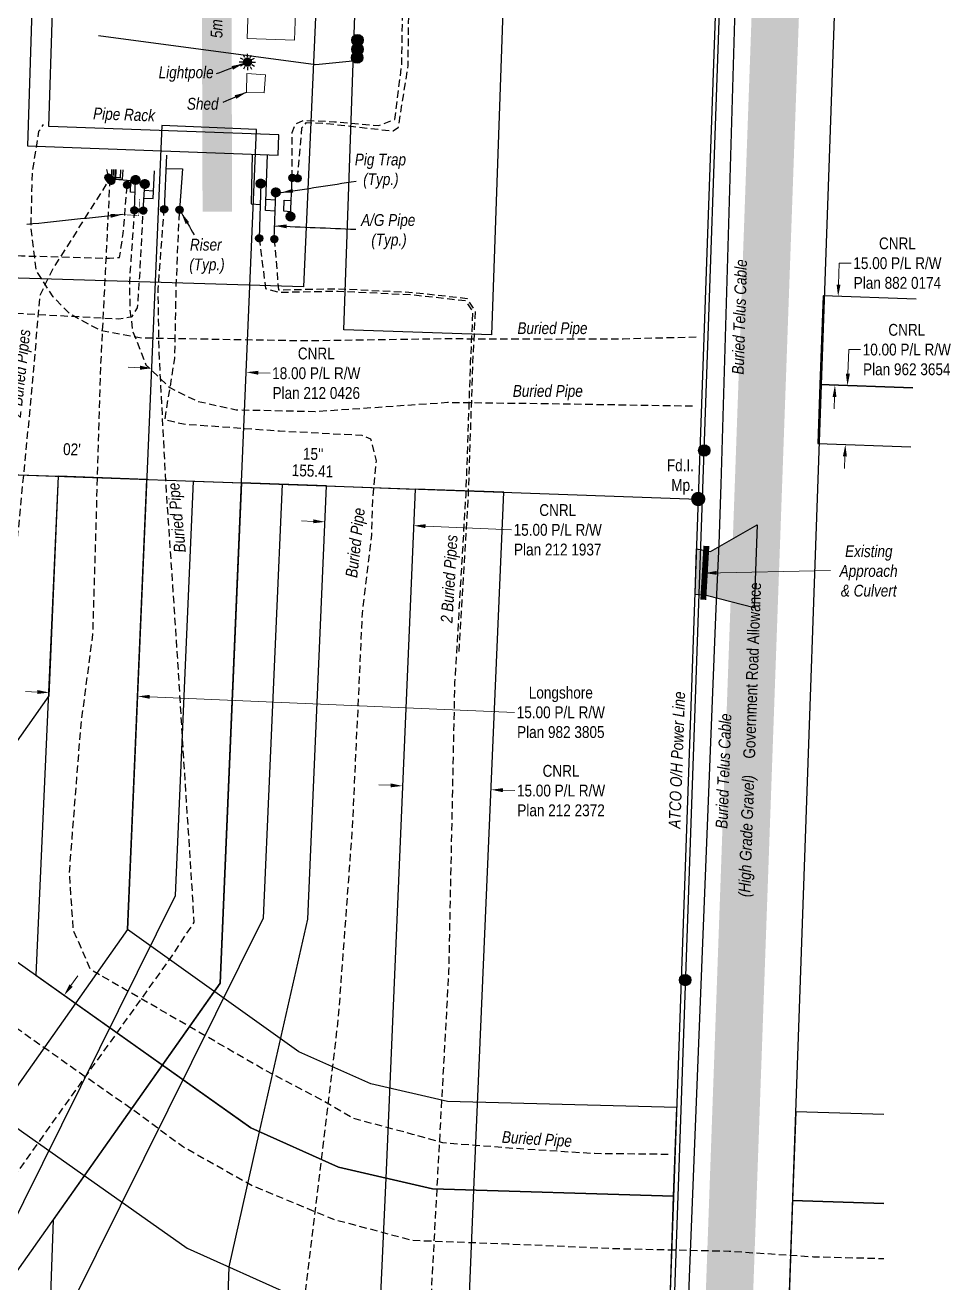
# Model space of a CAD drawing. Extents: x 338216 to 346362, y 6125251 to 6136161.
# Drawn here: x 345277 to 346059, y 6134146 to 6135209 of the extents above; entities that cross this region are included whole.
import ezdxf
from ezdxf.enums import TextEntityAlignment as Align

# ---------------------------------------------------------------- set-up
doc = ezdxf.new("R2010")
doc.units = 0
doc.header["$LTSCALE"] = 5
doc.header["$PDSIZE"] = 0.5
doc.linetypes.add('POWERLINE5', pattern=[7.8, 2.4, -0.6, 0.6, -0.6, 0.6, -0.6, 2.4])
doc.linetypes.add('UG_PIPE', pattern=[1.875, 1.25, -0.625])
doc.layers.get('Defpoints').update_dxf_attribs({"color": 9})
for name, color, linetype in [('AS-CABLE', 224, 'foc-CABLE'), ('AS-FENCE', 48, 'foc-FENCE'), ('AS-PIPE-AG', 44, 'Continuous'), ('AS-PIPE-UG', 44, 'UG_PIPE'), ('AS-PIPE-UG-T', 44, 'Continuous'), ('AS-POWER', 104, 'foc-POWER'), ('AS-POWER-EXISTING', 72, 'POWERLINE5'), ('AS-ROADS', 254, 'Continuous'), ('AS-SYMBOL', 7, 'Continuous'), ('AS-TELEPHONE', 224, 'foc-TEL'), ('AS-TELUS', 224, 'foc-TEL'), ('C-RW', 13, 'Continuous'), ('C-WS-S', 13, 'Continuous'), ('F-RW', 190, 'Continuous'), ('L-BD', 7, 'Continuous'), ('L-MON', 1, 'Continuous'), ('L-ROAD-T', 7, 'Continuous'), ('L-SEC', 7, 'Continuous')]:
    doc.layers.add(name, color=color, linetype=linetype)
for name, color, linetype, lineweight in [('AS-GENERAL', 48, 'Continuous', 18), ('C-RW-T', 13, 'Continuous', 9), ('F-RW-T', 190, 'Continuous', 9), ('T-TEXT', 48, 'Continuous', 18)]:
    doc.layers.add(name, color=color, linetype=linetype, lineweight=lineweight)
doc.styles.add('80CG', font='ARIALN.TTF', dxfattribs={"height": 10})
doc.styles.add('80L', font='ARIALN.TTF', dxfattribs={"height": 10})
doc.styles.add('80LS', font='ARIALNI.TTF', dxfattribs={"height": 10})
doc.styles.add('foc-LtypeFont', font='ARIALN.TTF', dxfattribs={"height": 7.35})
doc.linetypes.add('foc-CABLE', pattern='A,2,-1,["C",foc-LtypeFont,S=0.2,R=0,X=-0.625,Y=-0.75],-1.24,8', length=12.24)
doc.linetypes.add('foc-FENCE', pattern='A,10,-1,["X",foc-LtypeFont,S=0.2,R=0,X=-0.625,Y=-0.75],-1.24', length=12.24)
doc.linetypes.add('foc-POWER', pattern='A,6,-1,["P",foc-LtypeFont,S=0.2,R=0,X=-0.625,Y=-0.75],-1.24,4', length=12.24)
doc.linetypes.add('foc-TEL', pattern='A,2,-1,["T",foc-LtypeFont,S=0.2,R=0,X=-0.425,Y=-0.75],-1.24,8', length=12.24)
doc.dimstyles.new('Compass 5 000', dxfattribs={"dimscale": 5, "dimtxt": 9, "dimasz": 2, "dimexe": 0.2, "dimexo": 0.0625, "dimgap": 0.5, "dimtad": 0, "dimtih": 1, "dimtoh": 1, "dimzin": 0, "dimdsep": 46, "dimtxsty": '80CG', "dimcen": 0.1, "dimse1": 1, "dimse2": 1, "dimclrd": 256, "dimclrt": 256, "dimaunit": 1, "dimadec": 4, "dimazin": 0, "dimtfac": 0.06, "dimtofl": 0, "dimtmove": 0, "dimatfit": 1, "dimfxl": 0.2, "dimtolj": 1, "dimtzin": 0, "dimlwd": -1, "dimarcsym": 0})

# ---------------------------------------------------------------- blocks, each defined once
blk = doc.blocks.new('*D213')
at = {"layer": 'C-RW-T', "transparency": 16777216}
for p, q in [((345963.8, 6134989.5), (345964.4, 6135007.6)), ((345964.4, 6135007.6), (345974.4, 6135007.6)), ((345960.4, 6134894.6), (345960, 6134884.6))]:
    blk.add_line(p, q, dxfattribs=at)
for points in [[(345962.1, 6134989.6), (345965.4, 6134989.5), (345963.4, 6134979.5)], [(345958.7, 6134894.7), (345962, 6134894.6), (345960.7, 6134904.6)]]:
    blk.add_solid(points, dxfattribs=at)
at = {"layer": 'Defpoints', "color": 0, "transparency": 16777216}
for p in [(345963.4, 6134979.5), (346005.8, 6134978), (346003.1, 6134903.1)]:
    blk.add_point(p, dxfattribs=at)
at = {"layer": 'C-RW-T', "transparency": 16777216, "insert": (346013.5, 6135007.6), "char_height": 10, "attachment_point": 5, "style": '80CG'}
blk.add_mtext('\\A1;CNRL\\P15.00 P/L R/W^JPlan 882 0174', dxfattribs=at)
blk = doc.blocks.new('*D215')
at = {"layer": 'C-RW-T', "transparency": 16777216}
for p, q in [((345971.6, 6134914.2), (345972.3, 6134934.6)), ((345972.3, 6134934.6), (345982.3, 6134934.6)), ((345969.1, 6134844.3), (345968.8, 6134834.3))]:
    blk.add_line(p, q, dxfattribs=at)
for points in [[(345969.9, 6134914.3), (345973.3, 6134914.2), (345971.3, 6134904.2)], [(345967.4, 6134844.4), (345970.8, 6134844.3), (345969.5, 6134854.3)]]:
    blk.add_solid(points, dxfattribs=at)
at = {"layer": 'Defpoints', "color": 0, "transparency": 16777216}
for p in [(345971.3, 6134904.2), (346043.8, 6134901.7), (346042, 6134851.7)]:
    blk.add_point(p, dxfattribs=at)
at = {"layer": 'C-RW-T', "transparency": 16777216, "insert": (346021.4, 6134934.6), "char_height": 10, "attachment_point": 5, "style": '80CG'}
blk.add_mtext('\\A1;CNRL\\P10.00 P/L R/W^JPlan 962 3654', dxfattribs=at)
blk = doc.blocks.new('*D216')
at = {"layer": 'C-RW-T', "transparency": 16777216}
for p, q in [((345373.6, 6134919.3), (345363.6, 6134919.7)), ((345473.5, 6134915), (345483.5, 6134914.6))]:
    blk.add_line(p, q, dxfattribs=at)
for points in [[(345373.7, 6134921), (345373.5, 6134917.6), (345383.6, 6134918.9)], [(345473.5, 6134916.7), (345473.4, 6134913.4), (345463.5, 6134915.5)]]:
    blk.add_solid(points, dxfattribs=at)
at = {"layer": 'Defpoints', "color": 0, "transparency": 16777216}
for p in [(345383.6, 6134918.9), (345380.8, 6134854), (345460.7, 6134850.6)]:
    blk.add_point(p, dxfattribs=at)
at = {"layer": 'C-RW-T', "transparency": 16777216, "insert": (345522.5, 6134914.6), "char_height": 10, "attachment_point": 5, "style": '80CG'}
blk.add_mtext('\\A1;CNRL\\P18.00 P/L R/W^JPlan 212 0426', dxfattribs=at)
blk = doc.blocks.new('RISER')
h = blk.add_hatch(color=255)
h.dxf.hatch_style = 1
edge = h.paths.add_edge_path()
edge.add_arc((0, 0), 0.7, 0, 360)
blk.add_hatch(color=48).paths.add_polyline_path([(0.58, -0.15), (-0.58, -0.15, 0.774597)])
at = {"color": 48}
blk.add_line((-0.58, -0.15), (0.58, -0.15), dxfattribs=at)
blk.add_circle((0, 0), 0.6, dxfattribs=at)
blk = doc.blocks.new('PIG')
h = blk.add_hatch(color=255)
h.dxf.hatch_style = 1
edge = h.paths.add_edge_path()
edge.add_arc((0, 0), 0.85, 0, 360)
at = {"layer": 'AS-SYMBOL'}
h = blk.add_hatch(color=48, dxfattribs=at)
h.dxf.hatch_style = 1
h.paths.add_polyline_path([(-0.1, 0, 1), (-0.55, 0, 1)])
h = blk.add_hatch(color=48, dxfattribs=at)
h.dxf.hatch_style = 1
h.paths.add_polyline_path([(0.1, 0, 1), (0.55, 0, 1)])
at = {"layer": 'AS-SYMBOL', "color": 48}
for centre, radius in [((0, 0), 0.75), ((-0.33, 0), 0.225), ((0.33, 0), 0.225)]:
    blk.add_circle(centre, radius, dxfattribs=at)
blk = doc.blocks.new('lightpole')
h = blk.add_hatch(color=255)
h.dxf.hatch_style = 1
h.paths.add_polyline_path([(-0.78, 0, 1), (0.78, 0, 1)])
h.paths.add_polyline_path([(0.68, 0, -1), (-0.68, 0, -1)], flags=16)
h = blk.add_hatch(color=48)
h.dxf.hatch_style = 1
edge = h.paths.add_edge_path()
edge.add_arc((0, 0), 0.682, 0, 360)
at = {"color": 48}
for p, q in [((-0.86, 0), (-1.38, 0)), ((-0.75, 0.43), (-1.19, 0.69)), ((-0.43, 0.75), (-0.69, 1.19)), ((0, 0.86), (0, 1.38)), ((0.43, 0.75), (0.69, 1.19)), ((0.75, 0.43), (1.19, 0.69)), ((0.86, 0), (1.38, 0)), ((-0.75, -0.43), (-1.19, -0.69)), ((-0.43, -0.75), (-0.69, -1.19)), ((0, -0.86), (0, -1.38)), ((0.43, -0.75), (0.69, -1.19)), ((0.75, -0.43), (1.19, -0.69))]:
    blk.add_line(p, q, dxfattribs=at)
blk.add_circle((0, 0), 0.682, dxfattribs=at)
blk = doc.blocks.new('POWERPOLE')
h = blk.add_hatch(color=255)
edge = h.paths.add_edge_path()
edge.add_arc((0, 0), 0.96, 0, 360)
at = {"linetype": 'Continuous'}
for p, q in [((0.68, -0.68), (-0.68, 0.68)), ((-0.68, -0.68), (0.68, 0.68))]:
    blk.add_line(p, q, dxfattribs=at)
blk.add_circle((0, 0), 0.96, dxfattribs=at)
blk = doc.blocks.new('*D221')
at = {"layer": 'C-RW-T', "transparency": 16777216}
for p, q in [((345519.9, 6134789.5), (345509.9, 6134790)), ((345614.8, 6134785.4), (345687.4, 6134782.3))]:
    blk.add_line(p, q, dxfattribs=at)
for points in [[(345520, 6134791.2), (345519.9, 6134787.9), (345529.9, 6134789.1)], [(345614.9, 6134787.1), (345614.7, 6134783.8), (345604.8, 6134785.9)]]:
    blk.add_solid(points, dxfattribs=at)
at = {"layer": 'Defpoints', "color": 0, "transparency": 16777216}
for p in [(345604.8, 6134785.9), (345529.5, 6134780.1), (345604.4, 6134776.9)]:
    blk.add_point(p, dxfattribs=at)
at = {"layer": 'C-RW-T', "transparency": 16777216, "insert": (345726.5, 6134782.3), "char_height": 10, "attachment_point": 5, "style": '80CG'}
blk.add_mtext('\\A1;CNRL\\P15.00 P/L R/W^JPlan 212 1937', dxfattribs=at)
blk = doc.blocks.new('fdia')
at = {"color": 255, "const_width": 1}
blk.add_lwpolyline([(-0.5, 0, 1), (0.5, 0, 1)], format="xyb", close=True, dxfattribs=at)
blk = doc.blocks.new('Fdiaa')
blk.add_blockref('fdia', (0, 0))
blk = doc.blocks.new('fdib')
at = {"color": 1, "const_width": 1.6}
blk.add_lwpolyline([(-0.4, 0, 1), (0.4, 0, 1)], format="xyb", close=True, dxfattribs=at)
at = {"color": 1}
blk.add_circle((0, 0), 0.8, dxfattribs=at)
blk = doc.blocks.new('Fdibb')
blk.add_blockref('fdib', (0, 0))
blk = doc.blocks.new('fdicc')
for name in ['Fdibb', 'Fdiaa']:
    blk.add_blockref(name, (0, 0))
blk = doc.blocks.new('FDI')
blk.add_blockref('fdicc', (0, 0))
blk = doc.blocks.new('*D225')
at = {"layer": 'Defpoints', "color": 0, "transparency": 16777216}
for p in [(345302.9, 6134785.2), (345377.8, 6134782), (345296.9, 6134644.9)]:
    blk.add_point(p, dxfattribs=at)
at = {"layer": 'F-RW-T', "transparency": 16777216}
for p, q in [((345286.9, 6134645.3), (345276.9, 6134645.8)), ((345381.8, 6134641.3), (345690, 6134628.1))]:
    blk.add_line(p, q, dxfattribs=at)
for points in [[(345286.9, 6134647), (345286.8, 6134643.7), (345296.9, 6134644.9)], [(345381.8, 6134642.9), (345381.7, 6134639.6), (345371.8, 6134641.7)]]:
    blk.add_solid(points, dxfattribs=at)
at = {"layer": 'F-RW-T', "transparency": 16777216, "insert": (345729.1, 6134628.1), "char_height": 10, "attachment_point": 5, "style": '80CG', "bg_fill": 3, "box_fill_scale": 1.1, "bg_fill_color": 256, "bg_fill_true_color": 13158600, "bg_fill_transparency": 0}
blk.add_mtext('\\A1;Longshore\\P15.00 P/L R/W^JPlan 982 3805', dxfattribs=at)
blk = doc.blocks.new('*D226')
at = {"layer": 'C-RW-T', "transparency": 16777216}
for p, q in [((345585.3, 6134566.5), (345575.3, 6134566.9)), ((345680.2, 6134562.4), (345690.2, 6134562))]:
    blk.add_line(p, q, dxfattribs=at)
for points in [[(345585.4, 6134568.1), (345585.3, 6134564.8), (345595.3, 6134566)], [(345680.3, 6134564.1), (345680.1, 6134560.7), (345670.2, 6134562.8)]]:
    blk.add_solid(points, dxfattribs=at)
at = {"layer": 'Defpoints', "color": 0, "transparency": 16777216}
for p in [(345600.5, 6134684.8), (345675.3, 6134681.6), (345670.2, 6134562.8)]:
    blk.add_point(p, dxfattribs=at)
at = {"layer": 'C-RW-T', "transparency": 16777216, "insert": (345729.3, 6134562), "char_height": 10, "attachment_point": 5, "style": '80CG'}
blk.add_mtext('\\A1;CNRL\\P15.00 P/L R/W\\PPlan 212 2372', dxfattribs=at)
blk = doc.blocks.new('*D227')
at = {"layer": 'Defpoints', "color": 0, "transparency": 16777216}
for p in [(345265.6, 6134420.1), (345199.5, 6134326.3), (345243.3, 6134295.4)]:
    blk.add_point(p, dxfattribs=at)
at = {"layer": 'F-RW-T', "transparency": 16777216}
for p, q in [((345315.2, 6134397.3), (345321, 6134405.5)), ((345237.6, 6134287.2), (345231.8, 6134279.1)), ((345231.8, 6134279.1), (345221.8, 6134279.1))]:
    blk.add_line(p, q, dxfattribs=at)
for points in [[(345313.9, 6134398.3), (345316.6, 6134396.3), (345309.5, 6134389.1)], [(345236.2, 6134288.2), (345238.9, 6134286.3), (345243.3, 6134295.4)]]:
    blk.add_solid(points, dxfattribs=at)
at = {"layer": 'F-RW-T', "transparency": 16777216, "insert": (345182.3, 6134279.1), "char_height": 10, "attachment_point": 5, "style": '80CG'}
blk.add_mtext('\\A1;Nova\\P23.00 P/L R/W\\PPlan 882 2284', dxfattribs=at)

msp = doc.modelspace()

# ---------------------------------------------------------------- hatches: boundary and pattern name
at = {"layer": 'AS-ROADS'}
h = msp.add_hatch(color=256, dxfattribs=at)
h.dxf.hatch_style = 1
h.paths.add_polyline_path([(345843.786, 6134766.298), (345855.474, 6134764.143), (345894.865, 6134786.496), (345892.352, 6134716.42), (345853.059, 6134726.732), (345842.572, 6134727.781)])

# ---------------------------------------------------------------- linework, layer by layer
at = {"layer": 'AS-CABLE', "flags": 128}
msp.add_lwpolyline([(345338.639, 6135200.081), (345522.17, 6135175.541), (345555.88, 6135178.835)], dxfattribs=at)
at = {"layer": 'AS-FENCE', "flags": 128}
msp.add_lwpolyline([(344960.223, 6135656.712), (345539.392, 6135632.23), (345527.872, 6135373.761), (345527.248, 6135335.657), (345511.644, 6134987.577), (344937.416, 6135005.165)], close=True, dxfattribs=at)
at = {"layer": 'AS-GENERAL', "flags": 128}
for points in [[(345465.454, 6135237.37), (345505.537, 6135235.895), (345504.193, 6135195.932), (345463.985, 6135197.522)], [(345463.9, 6135167.969), (345479.468, 6135166.88), (345478.504, 6135151.691), (345463.44, 6135151.951)]]:
    msp.add_lwpolyline(points, close=True, dxfattribs=at)
for points, const_width in [([(345373.233, 6135061.979), (345372.533, 6135047.867), (345358.696, 6135048.672)], 0.5), ([(345849.465, 6134723.297), (345852.095, 6134768.737)], 4.998)]:
    msp.add_lwpolyline(points, dxfattribs=dict(at, const_width=const_width))
at = {"layer": 'AS-PIPE-AG', "flags": 128}
msp.add_lwpolyline([(345299.53, 6135220.097), (345282.088, 6135221.511), (345278.544, 6135106.731), (345490.229, 6135098.809), (345490.978, 6135115.942), (345296.467, 6135123.219)], close=True, dxfattribs=at)
for points in [[(345396.044, 6135098.779), (345393.98, 6135053.184)], [(345468.308, 6135099.629), (345467.468, 6135057.872), (345475.035, 6135057.348)], [(345487.855, 6135051.504), (345479.743, 6135052.034), (345481.213, 6135099.146)], [(345345.259, 6135086.873), (345346.924, 6135079.935)], [(345349.398, 6135077.195), (345349.673, 6135086.753)], [(345350.978, 6135086.733), (345350.603, 6135077.215)], [(345352.258, 6135086.808), (345352.408, 6135078.58), (345369.773, 6135077.141)], [(345353.127, 6135078.545), (345353.517, 6135086.708)], [(345357.032, 6135086.633), (345356.777, 6135079.875)], [(345358.751, 6135078.515), (345359.426, 6135086.573)], [(345376.942, 6135062.499), (345384.75, 6135062.409), (345385.945, 6135085.683)], [(345395.609, 6135087.724), (345409.548, 6135087.279), (345406.961, 6135052.736)], [(345356.777, 6135079.875), (345346.924, 6135079.935)], [(345348.039, 6135078.58), (345348.044, 6135078.69), (345358.751, 6135078.515)], [(345369.413, 6135067.416), (345365.415, 6135067.607), (345365.737, 6135077.476)], [(345368.854, 6135052.276), (345369.804, 6135077.98)], [(345376.367, 6135052.051), (345377.602, 6135074.516)], [(345475.525, 6135074.899), (345474.24, 6135028.904)], [(345500.717, 6135047.051), (345502.137, 6135079.749)], [(345385.062, 6135068.48), (345377.296, 6135068.946)], [(345487.015, 6135027.935), (345488.319, 6135067.473)], [(345487.685, 6135060.995), (345480.028, 6135061.46)], [(345500.847, 6135051.055), (345495.093, 6135051.485), (345495.453, 6135060.843), (345501.308, 6135060.659)]]:
    msp.add_lwpolyline(points, dxfattribs=at)
at = {"layer": 'AS-PIPE-UG', "flags": 128}
for points in [[(344972.984, 6135518.43), (344970.584, 6135462.934), (344972.641, 6135432.788), (344969.396, 6135394.116), (344964.684, 6135325.614), (344959.63, 6135195.264), (344964.408, 6135078.795), (344969.742, 6135054.095), (344982.764, 6135038.604), (344998.315, 6135025.647), (345054.978, 6135022.852), (345156.116, 6135019.088), (345273.5, 6135013.864), (345347.864, 6135011.755), (345356.372, 6135012.524), (345359.441, 6135032.785), (345362.7, 6135073.826)], [(345502.107, 6135079.839), (345502.207, 6135118.101), (345505.096, 6135125.444), (345512.434, 6135128.423), (345537.814, 6135127.099), (345575.346, 6135123.834), (345588.888, 6135129.098), (345594.716, 6135175.093), (345596.631, 6135307.364)], [(345506.716, 6135079.394), (345510.43, 6135121.94), (345514.239, 6135126.479), (345531.315, 6135125.634), (345587.373, 6135119.345), (345591.917, 6135122.55), (345600.115, 6135174.523), (345601.685, 6135305.809)], [(345843.515, 6134945.074), (345781.723, 6134943.54), (345725.136, 6134943.28), (345628.011, 6134943.66), (345511.628, 6134941.925), (345375.093, 6134944.319), (345340.77, 6134950.488), (345314.481, 6134964.47), (345300.154, 6134979.202), (345285.927, 6135001.647), (345281.553, 6135037.874), (345282.658, 6135084.139), (345288.202, 6135119.046), (345292.136, 6135124.84)], [(344581.697, 6134232.843), (344707.184, 6134228.227), (344874.078, 6134221.598), (344923.107, 6134216.979), (344938.074, 6134218.234), (344969.202, 6134255.976), (345048.179, 6134365.917), (345122.368, 6134475.083), (345239.642, 6134653.948), (345252.789, 6134689.176), (345270.061, 6134774.297), (345281.823, 6134895.02), (345289.211, 6134980.726), (345299.374, 6135001.502), (345348.039, 6135078.58)], [(345819.752, 6134254.656), (345757.7, 6134255.33), (345700.938, 6134258.84), (345629.484, 6134264.338), (345603.779, 6134271.617), (345553.31, 6134285.159), (345527.291, 6134300.52), (345478.552, 6134326.125), (345331.96, 6134410.711), (345317.295, 6134444.022), (345313.962, 6134492.988), (345323.738, 6134617.787), (345333.826, 6134694.042), (345340.476, 6134920.464), (345344.485, 6134999.992), (345348.199, 6135075.631)], [(344581.697, 6134065.697), (344734.508, 6134063.043), (344911.39, 6134059.504), (345083.942, 6134052.566), (345129.856, 6134051.336), (345142.469, 6134061.699), (345158.005, 6134083.349), (345205.08, 6134150.059), (345245.076, 6134204.607), (345319.345, 6134308.949), (345398.807, 6134419.545), (345419.343, 6134450.803), (345417.943, 6134475.243), (345410.02, 6134596.976), (345405.291, 6134676.008), (345395.573, 6134820.477), (345389.674, 6134934.312), (345388.92, 6134985.76), (345393.953, 6135053.106)], [(344581.697, 6134147.948), (344785.232, 6134147.64), (344923.727, 6134149.059), (344983.934, 6134156.068), (344999.22, 6134162.621), (345026.594, 6134193.52), (345094.239, 6134285.029), (345170.912, 6134394.135), (345190.868, 6134422.744), (345210.124, 6134618.831), (345218.432, 6134684.552), (345240.272, 6134803.605), (345257.418, 6134930.143), (345259.883, 6134956.137), (345268.816, 6134965.355), (345355.552, 6134960.691), (345366.874, 6134962.47), (345371.553, 6134969.789), (345373.358, 6134996.383), (345376.367, 6135052.051)], [(345368.854, 6135052.276), (345364.595, 6134992.194), (345365.015, 6134968.264), (345367.389, 6134950.088), (345378.567, 6134921.859), (345398.862, 6134902.479), (345421.882, 6134891.061), (345454.805, 6134883.828), (345521.615, 6134882.363), (345633.271, 6134890.091), (345718.132, 6134889.057), (345841.175, 6134886.992)], [(345490.787, 6133755.148), (345492.182, 6133810.379), (345498.555, 6133931.457), (345504.589, 6134009.945), (345513.522, 6134138.872), (345541.276, 6134369.651), (345553.138, 6134530.186), (345561.512, 6134711.616), (345569.385, 6134777.821), (345570.15, 6134807.285), (345573.349, 6134840.632), (345568.67, 6134859.078), (345561.222, 6134862.033), (345491.367, 6134865.692), (345410.265, 6134871.515), (345394.603, 6134875.255), (345402.966, 6134927.003), (345404.221, 6134989.21), (345406.961, 6135052.736)], [(345474.275, 6135028.659), (345479.667, 6134986.255), (345490.254, 6134983.125), (345541.118, 6134984.075), (345604.469, 6134980.951), (345648.664, 6134976.017), (345654.648, 6134966.444), (345652.634, 6134923.783), (345648.744, 6134811.693), (345639.406, 6134653.363), (345634.318, 6134409.436), (345618.531, 6134119.335), (345615.449, 6134076.9), (345604.869, 6133931.252), (345597.333, 6133755.148)], [(345487.04, 6135027.915), (345490.525, 6134985.13), (345541.149, 6134986.075), (345604.629, 6134982.944), (345649.847, 6134977.896), (345656.674, 6134966.974), (345654.631, 6134923.702), (345650.741, 6134811.599), (345642.92, 6134678.975)], [(344831.845, 6134830.396), (344844.569, 6134767.933), (344858.006, 6134723.358), (344875.602, 6134686.566), (344890.634, 6134658.077), (344927.866, 6134612.228), (344971.051, 6134572.001), (345011.248, 6134543.368), (345085.041, 6134492.514), (345163.829, 6134437.581), (345244.021, 6134379.504), (345306.223, 6134335.358), (345374.033, 6134287.974), (345409.43, 6134261.52), (345468.377, 6134228.357), (345536.922, 6134199.923), (345603.702, 6134182.122), (345684.45, 6134179.138), (345774.505, 6134175.194), (345871.203, 6134172.994), (345942.518, 6134168.27), (346002.12, 6134166.719)]]:
    msp.add_lwpolyline(points, dxfattribs=at)
at = {"layer": 'AS-POWER', "flags": 128}
msp.add_lwpolyline([(345811.938, 6133754.618), (345816.313, 6133880.193), (345850.304, 6134849.351), (345863.993, 6135245.026), (345879.167, 6135872.977)], dxfattribs=at)
at = {"layer": 'AS-ROADS', "flags": 128}
for points, const_width in [([(345857.886, 6133755.148), (345931.064, 6135796.095), (345938.846, 6136020.767)], 39.983), ([(345437.981, 6135352.94), (345438.926, 6135051.23)], 24.984)]:
    msp.add_lwpolyline(points, dxfattribs=dict(at, const_width=const_width))
msp.add_lwpolyline([(345843.786, 6134766.298), (345855.474, 6134764.143), (345894.865, 6134786.496), (345892.352, 6134716.42), (345853.059, 6134726.732), (345842.572, 6134727.781), (345843.786, 6134766.298)], close=True, dxfattribs=at)
at = {"layer": 'AS-TELUS', "flags": 128}
msp.add_lwpolyline([(345822.188, 6133755.148), (345860.263, 6134716.024), (345862.847, 6134770.177), (345864.702, 6134820.591), (345891.182, 6135720.905)], dxfattribs=at)
at = {"layer": 'C-RW'}
msp.add_lwpolyline([(344963.638, 6135754.272), (344931.67, 6134841.022), (345845.196, 6134808.379)], dxfattribs=at)
at = {"layer": 'C-RW', "flags": 128}
msp.add_lwpolyline([(345573.088, 6135732.394), (345697.926, 6135727.885), (345670.62, 6134946.994), (345545.777, 6134951.359)], close=True, dxfattribs=at)
for points in [[(344581.697, 6134027.43), (345172.722, 6134018.68), (345441.238, 6134399.356), (345471.966, 6135120.467), (345392.072, 6135123.872), (345363.132, 6134444.699), (345126.577, 6134109.335), (344581.697, 6134117.402)], [(346029.202, 6134977.184), (345950.791, 6134979.989), (345948.018, 6134905.076), (346026.531, 6134902.275)], [(346026.531, 6134902.275), (345948.018, 6134905.076), (345946.17, 6134855.166), (346024.751, 6134852.363)], [(344581.697, 6134266.945), (344936.891, 6134261.647), (345222.498, 6134666.805), (345229.446, 6134830.358), (345304.394, 6134827.683), (345296.472, 6134642.105), (344975.679, 6134186.545)], [(345434.53, 6133755.148), (345448.852, 6134159.759), (345474.633, 6134273.851), (345515.259, 6134453.497), (345531.21, 6134819.426), (345606.069, 6134816.802), (345581.134, 6134234.67), (345575.984, 6134117.675), (345522.677, 6134130.278), (345509.414, 6133755.148)], [(345659.564, 6133755.148), (345672.087, 6134108.68), (345650.763, 6134109.299), (345656.033, 6134231.462), (345680.996, 6134814.24), (345606.069, 6134816.802), (345581.134, 6134234.67), (345575.984, 6134117.675), (345522.677, 6134130.278), (345509.398, 6133755.148)]]:
    msp.add_lwpolyline(points, dxfattribs=at)
at = {"layer": 'C-WS-S', "flags": 128}
for points in [[(345184.47, 6133755.148), (345195.041, 6134053.569), (345403.451, 6134473.494), (345418.811, 6134823.599), (345493.734, 6134820.924), (345477.652, 6134454.369), (345296.315, 6134088.994), (345284.49, 6133755.148)], [(345434.519, 6133755.148), (345448.852, 6134159.759), (345474.633, 6134273.851), (345515.259, 6134453.497), (345531.21, 6134819.426), (345459.254, 6134822.155), (345441.238, 6134399.356), (345300.228, 6134199.445), (345284.49, 6133755.148)]]:
    msp.add_lwpolyline(points, dxfattribs=at)
at = {"layer": 'F-RW', "flags": 128}
for points in [[(344770.313, 6134786.038), (344786.502, 6134714.485), (344834.222, 6134617.596), (344877.027, 6134566.768), (344903.073, 6134535.514), (345413.436, 6134175.398), (345504.916, 6134134.477), (345605.896, 6134110.603), (345820.541, 6134104.366), (345824.196, 6134219.298), (345620.791, 6134225.712), (345541.403, 6134244.003), (345467.274, 6134277.111), (344981.246, 6134621.685), (344930.22, 6134681.522), (344895.948, 6134752.227), (344878.572, 6134829.055), (344879.881, 6134865.025)], [(346002.12, 6134288.343), (345927.544, 6134290.756), (345924.889, 6134215.702), (346002.12, 6134213.218)], [(346002.12, 6134213.218), (345924.889, 6134215.702), (345920.852, 6134101.632), (346002.12, 6134098.995)]]:
    msp.add_lwpolyline(points, dxfattribs=at)
msp.add_lwpolyline([(345827.066, 6134294.325), (345633.508, 6134299.256), (345568.582, 6134314.227), (345507.775, 6134341.401), (345363.132, 6134444.699), (345379.338, 6134825.008), (345304.394, 6134827.683), (345285.559, 6134406.207), (345467.274, 6134277.111), (345541.403, 6134244.003), (345620.791, 6134225.712), (345824.196, 6134219.298)], close=True, dxfattribs=at)
at = {"layer": 'L-SEC'}
for p, q in [((345908.803, 6133755.148), (345979.083, 6135743.628)), ((345808.198, 6133755.148), (345877.692, 6135721.392))]:
    msp.add_line(p, q, dxfattribs=at)

# ---------------------------------------------------------------- block references
at = {"layer": 'AS-POWER-EXISTING'}
for p, xscale, yscale, zscale in [((345557.325, 6135196.032), 4.996770295494595, 4.996770295494595, 4.996770295494595), ((345557.29, 6135188.311), 4.996770295494595, 4.996770295494595, 4.996770295494595), ((345557.035, 6135181.359), 4.996770295494595, 4.996770295494595, 4.996770295494595), ((345850.304, 6134849.351), 4.996770295494595, 4.996770295494595, 4.996770295494595), ((345834.214, 6134401.963), 4.997854979960912, 4.997854979960912, 24.99450274999974)]:
    msp.add_blockref('POWERPOLE', p, dxfattribs=dict(at, xscale=xscale, yscale=yscale, zscale=zscale))
at = {"layer": 'AS-SYMBOL'}
for name, p, xscale, yscale, zscale in [('lightpole', (345464.38, 6135177.52), 4.996770295494595, 4.996770295494595, 4.996770295494595), ('RISER', (345346.924, 6135079.935), 4.998900549999947, 4.998900549999947, 4.998900549999947), ('RISER', (345502.252, 6135079.694), 4.998900549999947, 4.998900549999947, 4.998900549999947), ('RISER', (345348.039, 6135078.58), 4.998900549999947, 4.998900549999947, 4.998900549999947), ('RISER', (345349.169, 6135077.278), 4.998900549999947, 4.998900549999947, 4.998900549999947), ('RISER', (345349.398, 6135077.195), 4.998900549999947, 4.998900549999947, 4.998900549999947), ('RISER', (345362.7, 6135073.826), 4.998900549999947, 4.998900549999947, 4.998900549999947), ('PIG', (345369.804, 6135077.98), 4.998900549999947, 4.998900549999947, 4.998900549999947), ('PIG', (345377.602, 6135074.516), 4.998900549999947, 4.998900549999947, 4.998900549999947), ('RISER', (345506.696, 6135079.304), 4.998900549999947, 4.998900549999947, 4.998900549999947), ('PIG', (345488.294, 6135067.438), 4.998900549999947, 4.998900549999947, 4.996770295494595), ('RISER', (345368.854, 6135052.276), 4.998900549999947, 4.998900549999947, 4.998900549999947), ('RISER', (345376.367, 6135052.051), 4.998900549999947, 4.998900549999947, 4.998900549999947), ('RISER', (345393.953, 6135053.106), 4.998900549999947, 4.998900549999947, 4.998900549999947), ('RISER', (345393.985, 6135053.179), 4.998900549999947, 4.998900549999947, 4.998900549999947), ('RISER', (345406.961, 6135052.736), 4.998900549999947, 4.998900549999947, 4.998900549999947), ('PIG', (345500.702, 6135047.056), 4.998900549999947, 4.998900549999947, 24.99450274999973), ('RISER', (345474.275, 6135028.659), 4.998900549999947, 4.998900549999947, 4.998900549999947), ('RISER', (345487.04, 6135027.915), 4.998900549999947, 4.998900549999947, 4.998900549999947)]:
    msp.add_blockref(name, p, dxfattribs=dict(at, xscale=xscale, yscale=yscale, zscale=zscale))
at = {"layer": 'Defpoints', "color": 3, "xscale": 4.996770295494595, "yscale": 4.996770295494595, "zscale": 4.996770295494595}
msp.add_blockref('PIG', (345475.525, 6135074.899), dxfattribs=at)
at = {"layer": 'L-MON', "xscale": 4.997854979960918, "yscale": 4.997854979960918, "zscale": 4.997854979960918}
msp.add_blockref('FDI', (345845.196, 6134808.379), dxfattribs=at)

# ---------------------------------------------------------------- texts
at = {"layer": 'AS-PIPE-AG', "insert": (345554.466, 6135049.106), "char_height": 9.99354, "attachment_point": 1, "style": '80L'}
msp.add_mtext_dynamic_manual_height_columns('\\pi5.9;{\\fArial Narrow|b0|i1|c0|p34;A/G Pipe \\P\\pi14.537;(Typ.)}', width=57.33665, gutter_width=50, heights=[0], dxfattribs=at)
at = {"layer": 'AS-PIPE-UG-T', "char_height": 9.99354, "attachment_point": 1, "style": '80L'}
for insert in [(345692.467, 6134957.759), (345688.507, 6134904.696)]:
    msp.add_mtext_dynamic_manual_height_columns('{\\fArial Narrow|b0|i1|c0|p34;Buried Pipe}', width=80.2282, gutter_width=50, heights=[0], dxfattribs=dict(at, insert=insert))
for s, insert, rotation in [('{\\fArial Narrow|b0|i1|c0|p34;2 Buried Pipes}', (345263.006, 6134878.231), 83.733525), ('{\\fArial Narrow|b0|i1|c0|p34;Buried Pipe}', (345402.429, 6134762.663), 95.53), ('{\\fArial Narrow|b0|i1|c0|p34;Buried Pipe}', (345547.058, 6134742.649), 83.524798), ('{\\fArial Narrow|b0|i1|c0|p34;2 Buried Pipes}', (345627.557, 6134703.997), 86.624738), ('{\\fArial Narrow|b0|i1|c0|p34;Buried Pipe}', (345679.718, 6134274.528), 356.462306)]:
    msp.add_mtext_dynamic_manual_height_columns(s, width=80.2282, gutter_width=50, heights=[0], dxfattribs=dict(at, insert=insert, rotation=rotation))
at = {"layer": 'AS-POWER', "insert": (345820.081, 6134530.205), "char_height": 9.99571, "attachment_point": 1, "rotation": 87.973322, "style": '80L'}
msp.add_mtext_dynamic_manual_height_columns('{\\fArial Narrow|b0|i1|c0|p34;ATCO O/H Power Line}', width=115.67981, gutter_width=50, heights=[0], dxfattribs=at)
at = {"layer": 'AS-TELEPHONE', "insert": (345859.857, 6134530.07), "char_height": 9.99571, "attachment_point": 1, "rotation": 87.973322, "style": '80L'}
msp.add_mtext_dynamic_manual_height_columns('{\\fArial Narrow|b0|i1|c0|p34;Buried Telus Cable}', width=97.23506, gutter_width=50, heights=[0], dxfattribs=at)
at = {"layer": 'AS-TELUS', "insert": (345873.616, 6134913.708), "char_height": 9.99354, "attachment_point": 1, "rotation": 88.315316, "style": '80L'}
msp.add_mtext_dynamic_manual_height_columns('{\\fArial Narrow|b0|i1|c0|p34;Buried Telus Cable}', width=113.40832, gutter_width=50, heights=[0], dxfattribs=at)
at = {"layer": 'L-BD', "style": '80L'}
for s, rotation, p in [("02'", 358.0986, (345316.078, 6134850.371)), ("15''", 357.9826, (345519.83, 6134846.391)), ('155.41', 357.9826, (345519.328, 6134832.156))]:
    msp.add_text(s, height=9.9957, rotation=rotation, dxfattribs=at).set_placement(p, align=Align.MIDDLE)
at = {"layer": 'L-MON', "insert": (345817.645, 6134841.831), "char_height": 9.99571, "attachment_point": 1, "style": '80L'}
msp.add_mtext_dynamic_manual_height_columns('\\pi1.0708;Fd.I.\\P\\pi4.7868;Mp.', width=22.04407, gutter_width=50, heights=[0], dxfattribs=at)
at = {"layer": 'L-ROAD-T', "style": '80L'}
msp.add_text('Government Road Allowance', height=9.99354, rotation=87.997316, dxfattribs=at).set_placement((345890.742, 6134663.482), align=Align.MIDDLE_CENTER)
at = {"layer": 'T-TEXT', "style": '80LS'}
msp.add_text('(High Grade Gravel)', height=9.99354, rotation=87.997316, dxfattribs=at).set_placement((345885.853, 6134523.658), align=Align.MIDDLE_CENTER)
at = {"layer": 'T-TEXT', "char_height": 9.99354, "attachment_point": 1, "style": '80L'}
for s, width, insert, rotation in [('{\\fArial Narrow|b0|i1|c0|p34;5m High Grade Gravel Road}', 145.8367, (345433.218, 6135197.751), 90.179444), ('{\\fArial Narrow|b0|i1|c0|p34;Pipe Rack}', 57.33665, (345334.235, 6135139.257), 357.857505)]:
    msp.add_mtext_dynamic_manual_height_columns(s, width=width, gutter_width=50, heights=[0], dxfattribs=dict(at, insert=insert, rotation=rotation))
at = {"layer": 'T-TEXT', "attachment_point": 1, "style": '80L'}
for s, width, insert, char_height in [('{\\fArial Narrow|b0|i1|c0|p34;Lightpole}', 57.33665, (345389.335, 6135173.911), 9.99354), ('{\\fArial Narrow|b0|i1|c0|p34;Shed}', 57.33665, (345413.203, 6135147.293), 9.99354), ('\\pi7.4338;{\\fArial Narrow|b0|i1|c0|p34;Pig Trap \\P\\pi14.537;(Typ.)}', 57.33665, (345547.621, 6135100.24), 9.99354), ('\\pi15.093;{\\fArial Narrow|b0|i1|c0|p34;Riser \\P\\pi14.537;(Typ.)}', 57.33665, (345400.692, 6135028.249), 9.99354), ('\\pi4.6663;{\\fArial Narrow|b0|i1|c0|p34;Existing\\P\\pi0.060457;Approach\\P\\pi1.1105;& Culvert}', 48.85171, (345964.6, 6134769.29), 9.99571)]:
    msp.add_mtext_dynamic_manual_height_columns(s, width=width, gutter_width=50, heights=[0], dxfattribs=dict(at, insert=insert, char_height=char_height))

# ---------------------------------------------------------------- dimensions: what is measured, and where the dimension line sits
at = {"layer": 'C-RW-T'}
for base, p1, p2, angle, text, picture, middle in [((345963.396, 6134979.538), (346003.121, 6134903.11), (346005.801, 6134978.021), 87.951034, 'CNRL\\P15.00 P/L R/W^JPlan 882 0174', '*D213', (346013.488, 6135007.635)), ((345971.251, 6134904.247), (346041.977, 6134851.749), (346043.757, 6134901.661), 87.956831, 'CNRL\\P10.00 P/L R/W^JPlan 962 3654', '*D215', (346021.42, 6134934.623)), ((345383.595, 6134918.86), (345460.707, 6134850.583), (345380.831, 6134853.986), 177.560053, 'CNRL\\P18.00 P/L R/W^JPlan 212 0426', '*D216', (345522.539, 6134914.605)), ((345604.813, 6134785.864), (345529.543, 6134780.11), (345604.425, 6134776.878), 357.528494, 'CNRL\\P15.00 P/L R/W^JPlan 212 1937', '*D221', (345726.514, 6134782.298))]:
    dim = msp.add_linear_dim(base=base, p1=p1, p2=p2, angle=angle, text=text, dimstyle='Compass 5 000', dxfattribs=at)
    dim.commit()
    dim.dimension.update_dxf_attribs({"geometry": picture, "text_midpoint": middle, "dimtype": 161})
at = {"layer": 'F-RW-T'}
dim = msp.add_linear_dim(base=(345243.345, 6134295.416), p1=(345265.639, 6134420.062), p2=(345199.512, 6134326.345), angle=234.792918, text='Nova\\P23.00 P/L R/W\\PPlan 882 2284', dimstyle='Compass 5 000', dxfattribs=at)
dim.commit()
dim.dimension.update_dxf_attribs({"geometry": '*D227', "text_midpoint": (345182.274, 6134279.074), "dimtype": 161})

# ---------------------------------------------------------------- leaders
at = {"layer": 'AS-PIPE-AG', "path_type": 1}
msp.add_leader([(345487.514, 6135039.147), (345555.809, 6135036.312)], dimstyle='Compass 5 000', override={"dimgap": 0.5, "dimtad": 0}, dxfattribs=at)
at = {"layer": 'T-TEXT', "path_type": 1}
for points in [[(345460.853, 6135176.186), (345437.873, 6135167.472)], [(345463.44, 6135151.951), (345443.54, 6135143.391)], [(345492.887, 6135067.234), (345556.065, 6135076.916)], [(345358.696, 6135048.672), (345277.874, 6135040.211)], [(345408.534, 6135050.182), (345419.355, 6135031.602)]]:
    msp.add_leader(points, dimstyle='Compass 5 000', override={"dimgap": 0.5, "dimtad": 0}, dxfattribs=at)
at = {"layer": 'T-TEXT'}
msp.add_leader([(345850.767, 6134745.787), (345956.945, 6134748.118)], dimstyle='Compass 5 000', dxfattribs=at)

# ---------------------------------------------------------------- next in the draw order: dimensions: what is measured, and where the dimension line sits
at = {"layer": 'F-RW-T'}
dim = msp.add_linear_dim(base=(345296.866, 6134644.905), p1=(345377.764, 6134782.001), p2=(345302.855, 6134785.199), angle=177.555359, text='Longshore\\P15.00 P/L R/W^JPlan 982 3805', dimstyle='Compass 5 000', override={"dimtfill": 1}, dxfattribs=at)
dim.commit()
dim.dimension.update_dxf_attribs({"geometry": '*D225', "text_midpoint": (345729.114, 6134628.12), "dimtype": 161})

# ---------------------------------------------------------------- next in the draw order: dimensions: what is measured, and where the dimension line sits
at = {"layer": 'C-RW-T'}
dim = msp.add_linear_dim(base=(345670.207, 6134562.818), p1=(345600.451, 6134684.815), p2=(345675.333, 6134681.583), angle=357.528494, text='CNRL\\P15.00 P/L R/W\\PPlan 212 2372', dimstyle='Compass 5 000', dxfattribs=at)
dim.commit()
dim.dimension.update_dxf_attribs({"geometry": '*D226', "text_midpoint": (345729.274, 6134561.955), "dimtype": 161})

doc.saveas('drawing.dxf')
